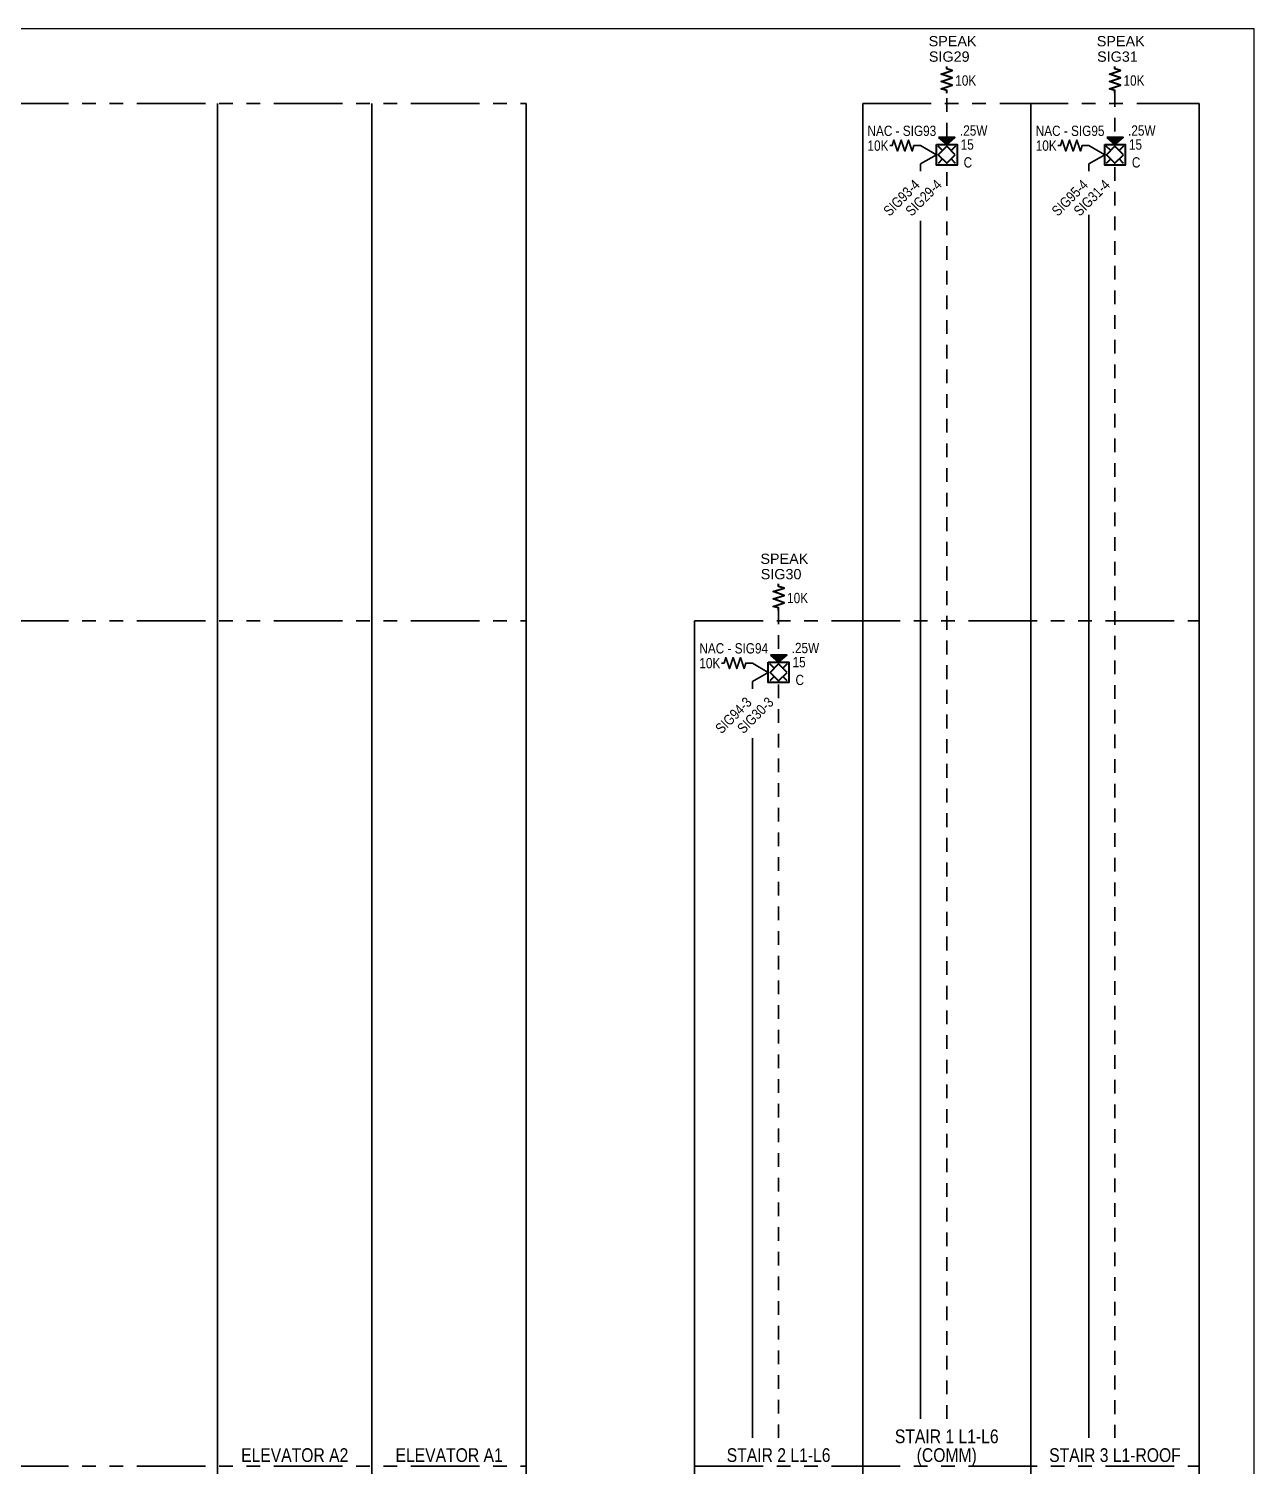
# Model space of a CAD drawing. Header units: inches. Extents: x 84 to 207, y -12 to 77.
# Drawn here: x 143.03 to 154.21, y 37.36 to 50.47 of the extents above; entities that cross this region are included whole.
import ezdxf
from ezdxf.enums import TextEntityAlignment as Align

# ---------------------------------------------------------------- set-up
doc = ezdxf.new("R2010")
doc.units = ezdxf.units.IN
doc.header["$MEASUREMENT"] = 0
doc.set_wipeout_variables(frame=1)
doc.linetypes.add('HIDDEN2', pattern=[0.1875, 0.125, -0.0625])
doc.linetypes.add('PHANTOM2', pattern=[1.25, 0.625, -0.125, 0.125, -0.125, 0.125, -0.125])
for name, color, linetype, lineweight in [('F-ALRM-INDC', 83, 'Continuous', 40), ('F-ALRM-WIRE-DTCT', 151, 'Continuous', 35), ('F-ALRM-WIRE-INDC', 3, 'Continuous', 35), ('F-ALRM-WIRE-SPKR', 221, 'HIDDEN2', 35), ('F-ANNO-DTCT-NOTE', 140, 'Continuous', 25), ('F-ANNO-INDC', 3, 'Continuous', 25), ('F-ANNO-INDC-ADDR', 91, 'Continuous', 25), ('F-ANNO-INDC-CAND', 120, 'Continuous', 25), ('F-ANNO-INDC-DESC', 111, 'Continuous', 25), ('F-ANNO-INDC-NOTE', 110, 'Continuous', 25), ('F-ANNO-SPKR-ADDR', 210, 'Continuous', 25), ('F-ANNO-SPKR-WATT', 220, 'Continuous', 25), ('F-ANNO-WIPE', 7, 'Continuous', 0)]:
    doc.layers.add(name, color=color, linetype=linetype, lineweight=lineweight)
doc.styles.add('Body', font='', dxfattribs={"height": 0.09375})
doc.styles.add('MtXpl_Arial_Narrow', font='arial.ttf')
doc.styles.get("Standard").update_dxf_attribs({"font": 'arial.ttf'})
doc.styles.get('Body').set_extended_font_data('Arial Narrow')

# ---------------------------------------------------------------- blocks, each defined once
blk = doc.blocks.new('*U128')
at = {"layer": 'F-ANNO-INDC-ADDR', "style": 'Body', "flags": 8}
blk.add_attdef('NACTAG', text='', height=0.0938, rotation=45, dxfattribs=at).set_placement((-0.304, -0.218), align=Align.TOP_RIGHT)
at = {"layer": 'F-ANNO-INDC-DESC', "lineweight": 30, "flags": 51}
blk.add_attdef('DESCRIPTION', text='', height=0.0938, rotation=45, dxfattribs=at).set_placement((0.201, -0.218), align=Align.TOP_RIGHT)
at = {"layer": 'F-ANNO-INDC-NOTE', "lineweight": 30, "flags": 104}
blk.add_attdef('NOTES', text='', height=0.0938, dxfattribs=at).set_placement((-0.193, -0.069), align=Align.MIDDLE_RIGHT)
at = {"layer": 'F-ANNO-SPKR-ADDR', "style": 'Body', "flags": 8}
blk.add_attdef('SPEAKTAG', text='', height=0.0938, rotation=45, dxfattribs=at).set_placement((-0.103, -0.218), align=Align.TOP_RIGHT)
at = {"linetype": 'ByBlock', "ltscale": 0.5}
blk.add_wipeout([(-0.094, 0.094), (0.094, 0.094), (0.094, -0.094), (-0.094, -0.094)], dxfattribs=at).dxf.layer = 'F-ANNO-WIPE'
at = {"color": 0, "linetype": 'ByBlock', "lineweight": -2, "ltscale": 0.5}
for p, q in [((-0.039, -0.039), (-0.079, -0.079)), ((0.079, -0.079), (0.039, -0.039))]:
    blk.add_line(p, q, dxfattribs=at)
at = {"color": 0, "linetype": 'ByBlock', "lineweight": -2, "style": 'Body', "flags": 9}
blk.add_attdef('WIRE', (-0.001, 0), '', height=0.00938, dxfattribs=at)
for tag, p in [('CONNFROM_SPEAK', (0, -0.134)), ('CONNFROM_NAC', (0, -0.121)), ('ELEVATION', (0, -0.108)), ('PID', (0, -0.096)), ('WIREDROP', (0, -0.145))]:
    blk.add_attdef(tag, text='', height=0.00938, dxfattribs=at).set_placement(p, align=Align.MIDDLE_CENTER)
at = {"layer": 'F-ANNO-INDC', "style": 'Body', "flags": 8}
blk.add_attdef('CEIL', text='', height=0.0938, dxfattribs=at).set_placement((0.193, -0.069), align=Align.MIDDLE_CENTER)
at = {"layer": 'F-ANNO-INDC-NOTE', "style": 'Body'}
blk.add_attdef('NOTE', text='', height=0.0938, dxfattribs=at).set_placement((-0.193, -0.069), align=Align.MIDDLE_CENTER)
at = {"linetype": 'ByBlock'}
blk.add_wipeout([(-0.075, 0.156), (0, 0.094), (0.075, 0.156)], dxfattribs=at).dxf.layer = 'F-ANNO-WIPE'
h = blk.add_hatch(color=0)
h.dxf.hatch_style = 1
h.paths.add_polyline_path([(0.075, 0.156), (-0.075, 0.156), (0, 0.094)])
at = {"color": 0, "linetype": 'ByBlock', "lineweight": -2, "ltscale": 0.5}
for p, q in [((-0.039, 0.039), (-0.079, 0.079)), ((0.079, 0.079), (0.039, 0.039))]:
    blk.add_line(p, q, dxfattribs=at)
at = {"color": 0, "linetype": 'ByBlock', "lineweight": -2}
blk.add_lwpolyline([(-0.075, 0.156), (0, 0.094), (0.075, 0.156)], close=True, dxfattribs=at)
at = {"color": 0, "linetype": 'ByBlock', "lineweight": -2, "ltscale": 0.5}
for points in [[(-0.094, 0.094), (0.094, 0.094), (0.094, -0.094), (-0.094, -0.094)], [(0.077, 0), (0, 0.077), (-0.077, 0), (0, -0.077)]]:
    blk.add_lwpolyline(points, close=True, dxfattribs=at)
at = {"layer": 'F-ANNO-INDC', "style": 'Body', "flags": 8}
for tag, p in [('WG', (-0.193, 0.229)), ('WP', (0.193, 0.229))]:
    blk.add_attdef(tag, text='', height=0.0938, dxfattribs=at).set_placement(p, align=Align.MIDDLE_CENTER)
at = {"layer": 'F-ANNO-INDC-CAND', "style": 'Body', "flags": 8}
blk.add_attdef('CD', text='', height=0.0938, dxfattribs=at).set_placement((0.187, 0.093), align=Align.MIDDLE_CENTER)
at = {"layer": 'F-ANNO-SPKR-WATT', "linetype": 'Continuous', "style": 'Body', "flags": 8}
blk.add_attdef('WATT', text='', height=0.0938, dxfattribs=at).set_placement((0.246, 0.221), align=Align.MIDDLE_CENTER)
blk = doc.blocks.new('*U127')
at = {"color": 0, "linetype": 'ByBlock', "lineweight": -2}
blk.add_lwpolyline([(0, 0), (0, 0.024), (-0.05, 0.039), (0.05, 0.072), (-0.05, 0.106), (0.05, 0.139), (-0.05, 0.173), (0.05, 0.206), (0, 0.221), (0, 0.244)], dxfattribs=at)
at = {"layer": 'F-ANNO-INDC-NOTE', "lineweight": -3, "style": 'Body'}
blk.add_text('10K', height=0.0938, dxfattribs=at).set_placement((0.269, 0.115), align=Align.MIDDLE_RIGHT)
blk.add_attdef('CIRCUIT', text='', height=0.0938, dxfattribs=at).set_placement((0.937, 0.17), align=Align.MIDDLE_RIGHT)
blk = doc.blocks.new('*U121')
at = {"color": 0, "linetype": 'ByBlock', "lineweight": -2}
blk.add_lwpolyline([(0, 0), (-0.024, 0), (-0.039, -0.05), (-0.072, 0.05), (-0.106, -0.05), (-0.139, 0.05), (-0.173, -0.05), (-0.206, 0.05), (-0.221, 0), (-0.244, 0)], dxfattribs=at)
at = {"layer": 'F-ANNO-DTCT-NOTE', "lineweight": -3, "style": 'Body'}
blk.add_text('10K', height=0.0938, dxfattribs=at).set_placement((-0.447, 0), align=Align.MIDDLE_LEFT)
blk.add_attdef('CIRCUIT', text='', height=0.0938, dxfattribs=at).set_placement((-0.447, 0.135), align=Align.MIDDLE_LEFT)

msp = doc.modelspace()

# ---------------------------------------------------------------- linework, layer by layer
at = {"layer": 'F-ALRM-WIRE-DTCT', "color": 251, "linetype": 'PHANTOM2', "true_color": 0x636466}
for p, q in [((119.012, 49.793), (147.565, 49.793)), ((150.634, 49.793), (153.703, 49.793)), ((119.012, 45.072), (147.565, 45.072)), ((149.1, 45.072), (153.703, 45.072)), ((119.012, 37.362), (147.565, 37.362)), ((149.1, 37.362), (153.703, 37.362))]:
    msp.add_line(p, q, dxfattribs=at)
at = {"layer": 'F-ALRM-WIRE-DTCT', "color": 251, "true_color": 0x636466}
for p, q in [((146.156, 49.793), (146.156, -1.317)), ((147.565, 49.793), (147.565, -5.851)), ((150.634, 49.793), (150.634, -1.317)), ((152.169, 49.793), (152.169, -1.317)), ((153.703, 49.793), (153.703, -1.317)), ((149.1, 45.072), (149.1, -5.851))]:
    msp.add_line(p, q, dxfattribs=at)
msp.add_lwpolyline([(144.747, -1.317), (144.747, 49.793)], dxfattribs=at)
at = {"layer": 'F-ALRM-WIRE-SPKR'}
msp.add_line((151.401, 37.792), (151.401, 49.887), dxfattribs=at)
for points in [[(152.936, 49.887), (152.936, 37.62)], [(149.867, 45.166), (149.867, 37.62)]]:
    msp.add_lwpolyline(points, dxfattribs=at)

# ---------------------------------------------------------------- block references
at = {"layer": 'F-ALRM-INDC'}
for p in [(151.401, 49.887), (152.936, 49.887), (149.867, 45.166)]:
    msp.add_blockref('*U127', p, dxfattribs=at)

# ---------------------------------------------------------------- texts
at = {"style": 'Body'}
for s, height, p in [('STAIR 1 L1-L6', 0.12493, (151.401, 37.571)), ('ELEVATOR A2', 0.12493, (145.452, 37.4)), ('ELEVATOR A1', 0.12493, (146.861, 37.4)), ('STAIR 2 L1-L6', 0.12493, (149.867, 37.4)), ('(COMM)', 0.1249, (151.401, 37.4)), ('STAIR 3 L1-ROOF', 0.12493, (152.936, 37.4))]:
    msp.add_text(s, height=height, dxfattribs=at).set_placement(p, align=Align.CENTER)
at = {"layer": 'F-ALRM-INDC', "style": 'MtXpl_Arial_Narrow'}
for s, p in [('SPEAK', (151.236, 50.314)), ('SPEAK', (152.77, 50.314)), ('SIG29', (151.238, 50.173)), ('SIG31', (152.773, 50.173)), ('SPEAK', (149.701, 45.592)), ('SIG30', (149.704, 45.452))]:
    msp.add_text(s, height=0.0938, dxfattribs=at).set_placement(p)

# ---------------------------------------------------------------- next in the draw order: block references
at = {"layer": 'F-ALRM-INDC'}
ref = msp.add_blockref('*U128', (151.401, 49.325), dxfattribs=at)
ref.add_attrib('CEIL', 'C', dxfattribs={"layer": 'F-ANNO-INDC', "height": 0.0938, "style": 'Body'}).set_placement((151.594, 49.255), align=Align.MIDDLE_CENTER)
ref.add_attrib('NACTAG', 'SIG93-4', dxfattribs={"layer": 'F-ANNO-INDC-ADDR', "height": 0.0938, "rotation": 45, "style": 'Body'}).set_placement((151.097, 49.107), align=Align.TOP_RIGHT)
ref.add_attrib('CD', '15', dxfattribs={"layer": 'F-ANNO-INDC-CAND', "height": 0.0938, "style": 'Body'}).set_placement((151.588, 49.418), align=Align.MIDDLE_CENTER)
ref.add_attrib('SPEAKTAG', 'SIG29-4', dxfattribs={"layer": 'F-ANNO-SPKR-ADDR', "height": 0.0938, "rotation": 45, "style": 'Body'}).set_placement((151.298, 49.107), align=Align.TOP_RIGHT)
ref.add_attrib('WATT', '.25W', dxfattribs={"layer": 'F-ANNO-SPKR-WATT', "linetype": 'Continuous', "height": 0.0938, "style": 'Body'}).set_placement((151.647, 49.546), align=Align.MIDDLE_CENTER)
ref = msp.add_blockref('*U128', (152.936, 49.325), dxfattribs=at)
ref.add_attrib('CEIL', 'C', dxfattribs={"layer": 'F-ANNO-INDC', "height": 0.0938, "style": 'Body'}).set_placement((153.129, 49.255), align=Align.MIDDLE_CENTER)
ref.add_attrib('NACTAG', 'SIG95-4', dxfattribs={"layer": 'F-ANNO-INDC-ADDR', "height": 0.0938, "rotation": 45, "style": 'Body'}).set_placement((152.632, 49.107), align=Align.TOP_RIGHT)
ref.add_attrib('CD', '15', dxfattribs={"layer": 'F-ANNO-INDC-CAND', "height": 0.0938, "style": 'Body'}).set_placement((153.123, 49.418), align=Align.MIDDLE_CENTER)
ref.add_attrib('SPEAKTAG', 'SIG31-4', dxfattribs={"layer": 'F-ANNO-SPKR-ADDR', "height": 0.0938, "rotation": 45, "style": 'Body'}).set_placement((152.832, 49.107), align=Align.TOP_RIGHT)
ref.add_attrib('WATT', '.25W', dxfattribs={"layer": 'F-ANNO-SPKR-WATT', "linetype": 'Continuous', "height": 0.0938, "style": 'Body'}).set_placement((153.181, 49.546), align=Align.MIDDLE_CENTER)
ref = msp.add_blockref('*U128', (149.867, 44.603), dxfattribs=at)
ref.add_attrib('CEIL', 'C', dxfattribs={"layer": 'F-ANNO-INDC', "height": 0.0938, "style": 'Body'}).set_placement((150.06, 44.534), align=Align.MIDDLE_CENTER)
ref.add_attrib('NACTAG', 'SIG94-3', dxfattribs={"layer": 'F-ANNO-INDC-ADDR', "height": 0.0938, "rotation": 45, "style": 'Body'}).set_placement((149.563, 44.386), align=Align.TOP_RIGHT)
ref.add_attrib('CD', '15', dxfattribs={"layer": 'F-ANNO-INDC-CAND', "height": 0.0938, "style": 'Body'}).set_placement((150.054, 44.696), align=Align.MIDDLE_CENTER)
ref.add_attrib('SPEAKTAG', 'SIG30-3', dxfattribs={"layer": 'F-ANNO-SPKR-ADDR', "height": 0.0938, "rotation": 45, "style": 'Body'}).set_placement((149.763, 44.386), align=Align.TOP_RIGHT)
ref.add_attrib('WATT', '.25W', dxfattribs={"layer": 'F-ANNO-SPKR-WATT', "linetype": 'Continuous', "height": 0.0938, "style": 'Body'}).set_placement((150.112, 44.825), align=Align.MIDDLE_CENTER)

# ---------------------------------------------------------------- next in the draw order: linework, layer by layer
at = {"layer": 'Defpoints', "color": 3}
msp.add_lwpolyline([(118.508, 23.233), (154.207, 23.233), (154.207, 50.474), (118.508, 50.474)], close=True, dxfattribs=at)
at = {"layer": 'F-ALRM-WIRE-INDC'}
for p, q in [((151.163, 49.408), (151.125, 49.408)), ((152.698, 49.408), (152.66, 49.408)), ((149.629, 44.687), (149.591, 44.687))]:
    msp.add_line(p, q, dxfattribs=at)
for points in [[(151.308, 49.325), (151.163, 49.408)], [(151.308, 49.325), (151.163, 49.241)], [(152.842, 49.325), (152.698, 49.408)], [(152.842, 49.325), (152.698, 49.241)], [(151.163, 49.175), (151.163, 49.241)], [(152.698, 49.175), (152.698, 49.241)], [(151.163, 37.792), (151.163, 48.722)], [(152.698, 37.62), (152.698, 48.778)], [(149.773, 44.603), (149.629, 44.687)], [(149.773, 44.603), (149.629, 44.52)], [(149.629, 44.454), (149.629, 44.52)], [(149.629, 37.62), (149.629, 44.001)]]:
    msp.add_lwpolyline(points, dxfattribs=at)

# ---------------------------------------------------------------- next in the draw order: block references
for p, values in [((151.125, 49.408), {'CIRCUIT': 'NAC - SIG93'}), ((152.66, 49.408), {'CIRCUIT': 'NAC - SIG95'}), ((149.591, 44.687), {'CIRCUIT': 'NAC - SIG94'})]:
    msp.add_blockref('*U121', p, dxfattribs=at).add_auto_attribs(values)

doc.saveas('drawing.dxf')
